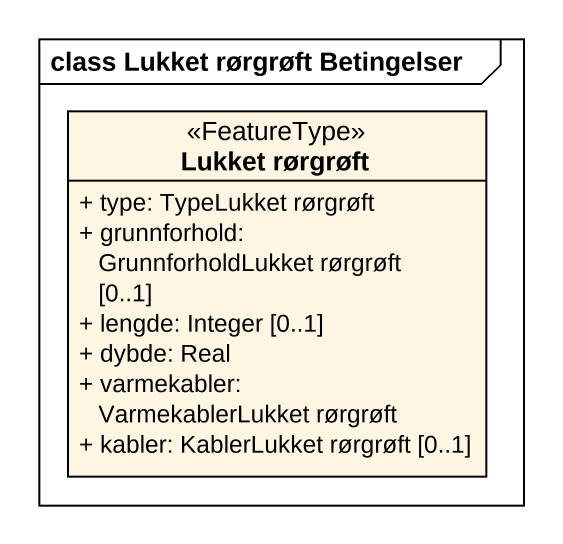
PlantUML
@startuml
mainframe class Lukket rørgrøft Betingelser
hide circle
hide empty members
skinparam classAttributeIconSize 0
class "Lukket rørgrøft" as Lukket_rørgrøft <<FeatureType>> {
  + type: TypeLukket rørgrøft
  + grunnforhold: GrunnforholdLukket rørgrøft [0..1]
  + lengde: Integer [0..1]
  + dybde: Real
  + varmekabler: VarmekablerLukket rørgrøft
  + kabler: KablerLukket rørgrøft [0..1]
}
@enduml
